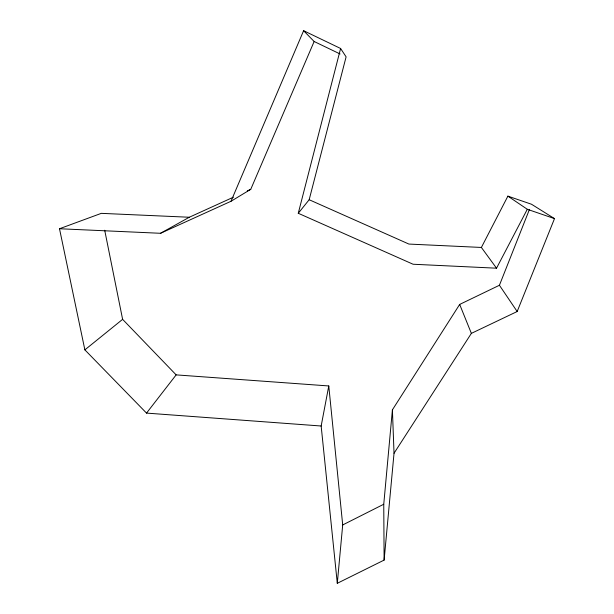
<?xml version="1.0" encoding="UTF-8"?>
<svg xmlns="http://www.w3.org/2000/svg" width="614" height="614" viewBox="0 0 614 614"><rect width="100%" height="100%" fill="white"/><g stroke="black" fill="none" stroke-linecap="round" stroke-linejoin="round"><path stroke-width="0.92" d="M104.702 230.235L122.616 319.341L176.149 374.878L328.774 385.953L321.16 426.009L337.293 583.3L384.118 560.091L383.75 504.247L392.407 409.837L459.671 304.429L499.428 285.264L529.383 209.581M337.293 583.3L342.704 524.947L328.774 385.953M384.118 560.091L394.027 453.27L392.407 409.837M394.027 453.27L471.368 333.371L517.172 311.521L554.503 218.615L527.303 209.282L496.534 268.195L413.076 264.235L298.266 213.273L340.601 48.483L303.608 30.7L231.002 201.277L160.515 233.289L59.497 228.746L84.87 349.857L146.523 413.099L321.16 426.009M298.266 213.273L309.172 199.727L346.104 56.856L340.601 48.483M231.002 201.277L250.75 189.319L314.138 41.499L303.608 30.7M496.534 268.195L481.384 247.45L507.893 196.135L531.494 204.239L554.503 218.615M146.523 413.099L176.149 374.878M84.87 349.857L122.616 319.341M160.515 233.289L189.289 217.249L233.435 197.186M342.704 524.947L383.75 504.247M247.288 190.893L250.75 189.319M59.497 228.746L101.31 213.35L189.289 217.249M481.384 247.45L408.901 244.065L309.172 199.727M314.138 41.499L340.056 53.955M507.893 196.135L527.303 209.282M499.428 285.264L517.172 311.521M459.671 304.429L471.368 333.371"/></g></svg>
